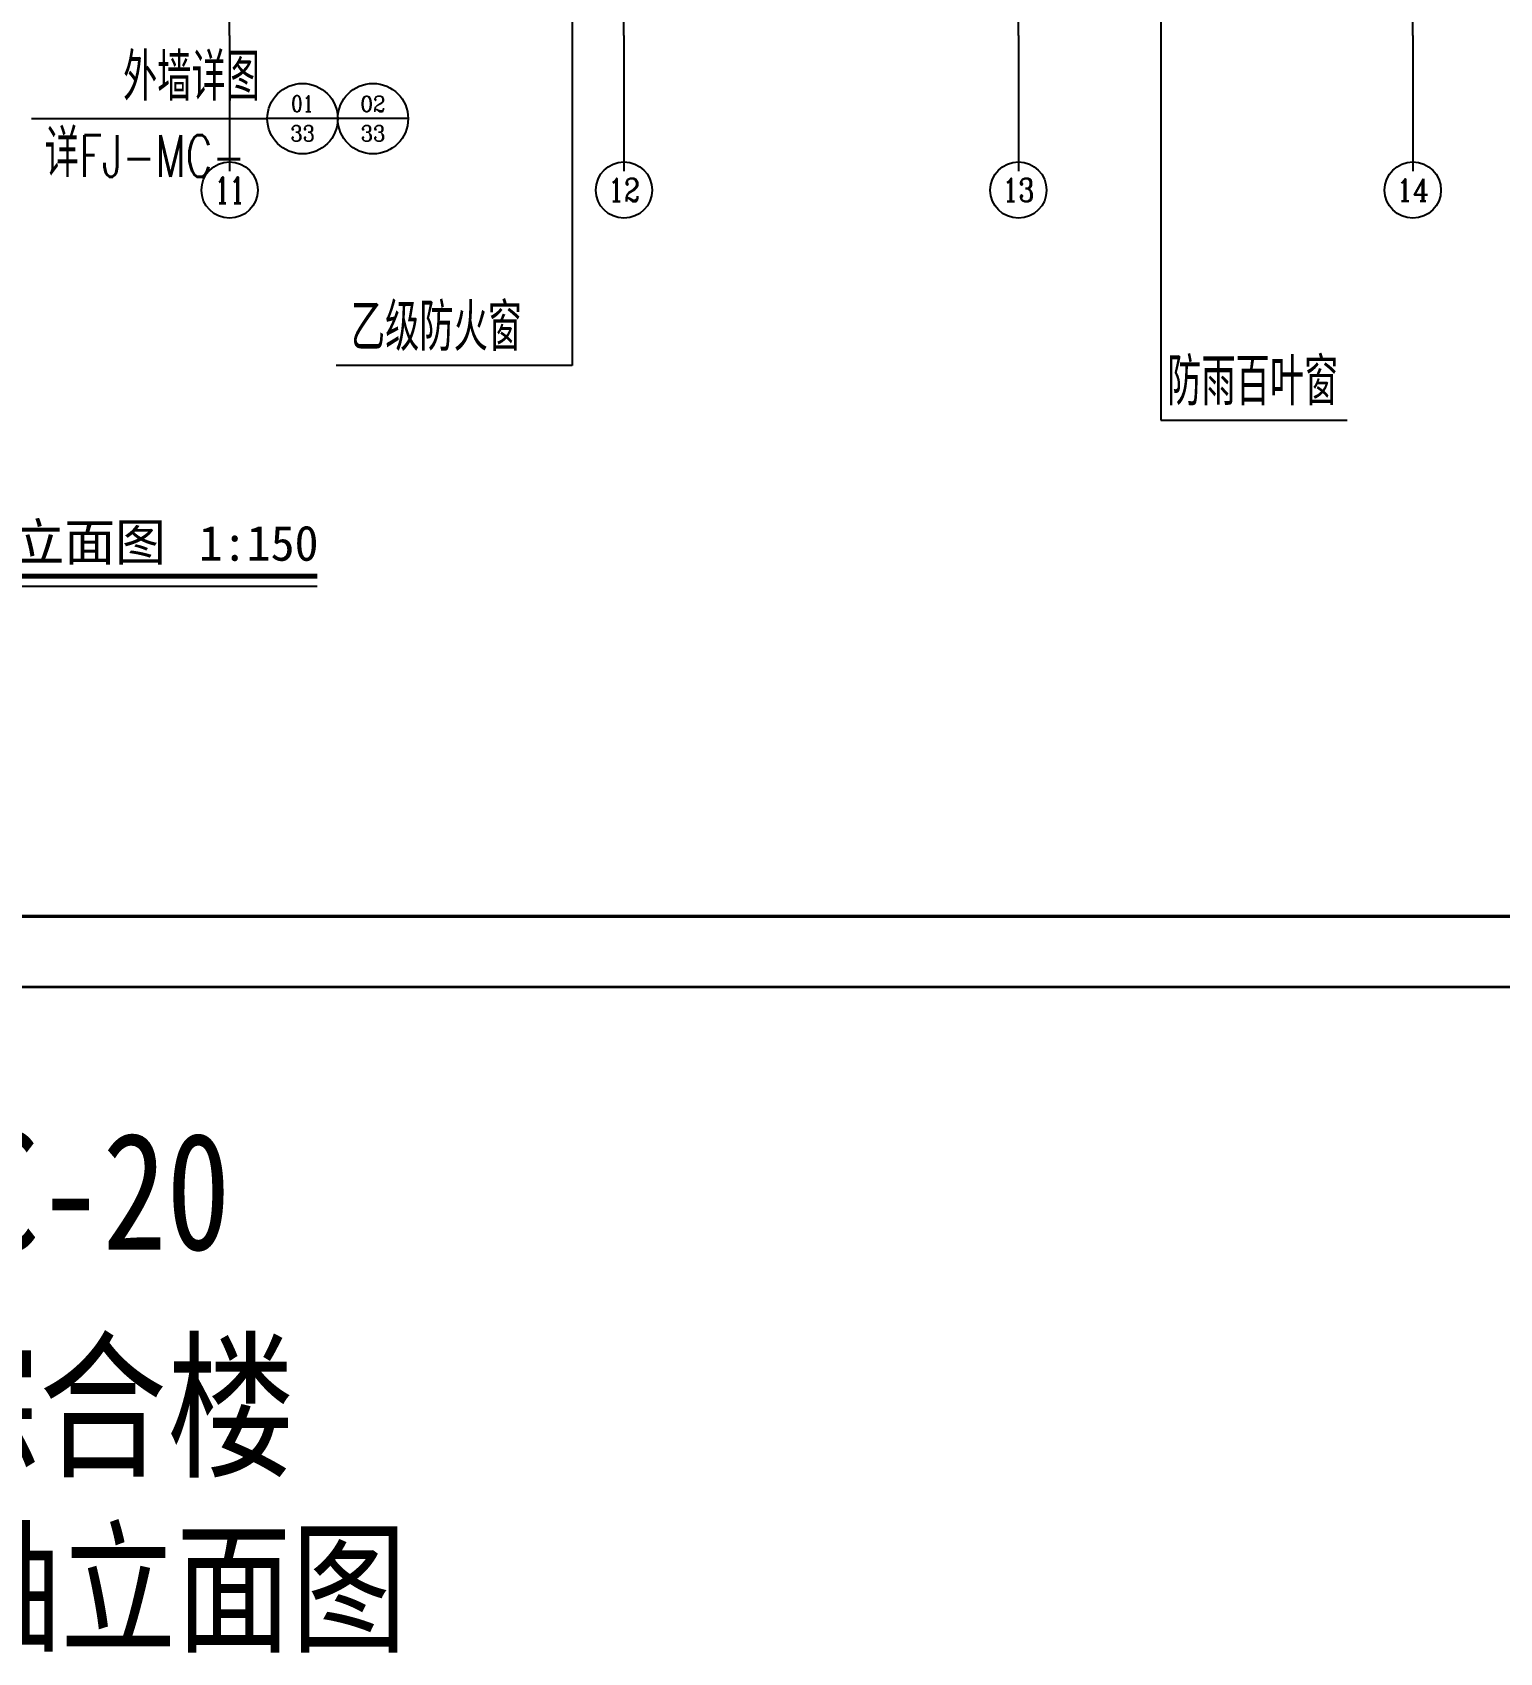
# Model space of a CAD drawing. Header units: millimetres. Extents: x 708158 to 1984082, y -168213 to -53.
# Drawn here: x 769185 to 800434, y -121888 to -87367 of the extents above; entities that cross this region are included whole.
import ezdxf
from ezdxf.enums import TextEntityAlignment as Align

# ---------------------------------------------------------------- set-up
doc = ezdxf.new("R2010")
doc.units = ezdxf.units.MM
doc.header["$LTSCALE"] = 1000
doc.linetypes.add('DOTE', pattern=[2.42, 2, -0.2, 0.02, -0.2])
doc.layers.get('0').update_dxf_attribs({"color": 8})
for name, color, linetype in [('230303生产综合楼-平面图_t8$0$DIM_IDEN', 3, 'Continuous'), ('A-ANNO-SYMB', 3, 'Continuous'), ('AXIS', 3, 'Continuous'), ('AXIS_TEXT', 7, 'Continuous'), ('DIM_LEAD', 3, 'Continuous'), ('DOTE', 1, 'DOTE'), ('PUB_TEXT', 7, 'Continuous')]:
    doc.layers.add(name, color=color, linetype=linetype)
doc.layers.add('图框', color=4, linetype='Continuous', lineweight=35)
doc.styles.add('-黑体', font='simhei.ttf', dxfattribs={"width": 0.8})
doc.styles.add('230303生产综合楼-平面图_t8$0$_TCH_DIM', font='SIMPLEX', dxfattribs={"bigfont": 'GBCBIG'})
doc.styles.add('230303生产综合楼-平面图_t8$0$_TCH_LABEL', font='COMPLEX', dxfattribs={"bigfont": 'GBCBIG'})
doc.styles.add('_TCH_AXIS', font='COMPLEX', dxfattribs={"bigfont": 'GBCBIG'})
doc.styles.add('_TCH_DIM', font='SIMPLEX', dxfattribs={"bigfont": 'GBCBIG'})
doc.styles.add('_TCH_DYN', font='')
doc.styles.get('_TCH_DYN').set_extended_font_data('SimSun')

# ---------------------------------------------------------------- blocks, each defined once
blk = doc.blocks.new('A$C998f5811')
at = {"layer": '图框', "color": 4}
blk.add_line((-126150, 0), (0, 0), dxfattribs=at)
at = {"layer": '图框', "color": 4, "const_width": 74.2}
blk.add_lwpolyline([(-122400, 1500), (-1500, 1500), (-1500, 87600), (-122400, 87600)], close=True, dxfattribs=at)

msp = doc.modelspace()

# ---------------------------------------------------------------- linework, layer by layer
at = {"layer": '230303生产综合楼-平面图_t8$0$DIM_IDEN'}
for p, q in [((769164.9, -89204.5), (774188.3, -89204.5)), ((775688.3, -89204.5), (774188.3, -89204.5)), ((777188.3, -89204.5), (775688.3, -89204.5))]:
    msp.add_line(p, q, dxfattribs=at)
for centre in [(774938.3, -89204.5), (776438.3, -89204.5)]:
    msp.add_circle(centre, 750, dxfattribs=at)
at = {"layer": 'A-ANNO-SYMB', "const_width": 105}
msp.add_lwpolyline([(765036, -98953.6), (775253, -98953.6)], dxfattribs=at)
at = {"layer": 'A-ANNO-SYMB'}
msp.add_lwpolyline([(765036, -99163.6), (775253, -99163.6)], dxfattribs=at)
at = {"layer": 'AXIS'}
for p, q in [((773384.9, -87432.6), (773384.9, -90325.5)), ((781784.9, -87432.6), (781784.9, -90325.5)), ((790184.9, -87432.6), (790184.9, -90325.5)), ((798584.9, -87432.6), (798584.9, -90325.5)), ((773384.9, -88477.7), (773384.9, -90325.5)), ((781784.9, -88477.7), (781784.9, -90325.5)), ((790184.9, -88477.7), (790184.9, -90325.5)), ((798584.9, -88477.7), (798584.9, -90325.5))]:
    msp.add_line(p, q, dxfattribs=at)
for centre in [(773384.9, -90725.5), (781784.9, -90725.5), (790184.9, -90725.5), (798584.9, -90725.5)]:
    msp.add_circle(centre, 600, dxfattribs=at)
at = {"layer": 'DIM_LEAD'}
for p, q in [((780682.5, -79269.2), (780682.5, -94466.3)), ((793219.9, -82356.7), (793219.9, -95627.2)), ((780682.5, -94466.3), (775652.6, -94466.3)), ((793219.9, -95627.2), (797187.6, -95627.2))]:
    msp.add_line(p, q, dxfattribs=at)
at = {"layer": 'DOTE'}
for p, q in [((773384.9, -87432.6), (773384.9, -34859.5)), ((781784.9, -87432.6), (781784.9, -34859.5)), ((790184.9, -87432.6), (790184.9, -34859.5)), ((798584.9, -87432.6), (798584.9, -34859.5))]:
    msp.add_line(p, q, dxfattribs=at)

# ---------------------------------------------------------------- block references
msp.add_blockref('A$C998f5811', (834307.6, -107699.9))

# ---------------------------------------------------------------- texts
at = {"layer": 'AXIS_TEXT', "style": '_TCH_AXIS'}
for s, height, p, p2 in [('11', 553.14, (773068.8, -91002.1), (773701, -91002.1)), ('12', 492.67, (781444.7, -90971.9), (782125.1, -90971.9)), ('13', 492.67, (789844.7, -90971.9), (790525.1, -90971.9)), ('14', 471.11, (798237.2, -90961.1), (798932.6, -90961.1))]:
    msp.add_text(s, height=height, dxfattribs=at).set_placement(p, p2, align=Align.FIT)
at = {"layer": 'PUB_TEXT'}
for s, height, style, p in [('外墙详图', 1012.77, '230303生产综合楼-平面图_t8$0$_TCH_DIM', (771114.3, -88822.5)), ('详', 1012.8, '230303生产综合楼-平面图_t8$0$_TCH_DIM', (769446.1, -90446.6)), ('乙级防火窗', 1012.77, '_TCH_DIM', (775967.6, -94151.3)), ('防雨百叶窗', 1012.77, '_TCH_DIM', (793354, -95312.2)), ('轴立面图', 793.04, '_TCH_DYN', (767703.1, -98624))]:
    msp.add_text(s, height=height, dxfattribs=dict(at, style=style)).set_placement(p)
at = {"layer": 'PUB_TEXT', "style": '230303生产综合楼-平面图_t8$0$_TCH_LABEL'}
for s, height, p, p2 in [('01', 346.49, (774699.1, -89058.7), (775177.5, -89058.7)), ('02', 329.48, (776171.6, -89055.9), (776705, -89055.9)), ('33', 332.89, (774676.8, -89685.4), (775199.9, -89685.4)), ('33', 332.89, (776176.8, -89685.4), (776699.9, -89685.4))]:
    msp.add_text(s, height=height, dxfattribs=at).set_placement(p, p2, align=Align.FIT)
at = {"layer": 'PUB_TEXT'}
for s, height, style, width, p in [('FJ-MC-', 892.5, '230303生产综合楼-平面图_t8$0$_TCH_DIM', 0.705882, (770183.3, -90446.6)), ('轴立面图', 2253.16, '-黑体', 0.8, (767326.5, -121642.6))]:
    msp.add_text(s, height=height, dxfattribs=dict(at, style=style, width=width)).set_placement(p)
msp.add_text('1:150', height=750, dxfattribs=at).set_placement((772728, -98624))
at = {"layer": 'PUB_TEXT', "style": '-黑体', "width": 0.8}
for s, p in [('FJ-MC-20', (767958.1, -113305)), ('生产综合楼', (767958.1, -117890.4))]:
    msp.add_text(s, height=2500, dxfattribs=at).set_placement(p, align=Align.CENTER)

doc.saveas('drawing.dxf')
